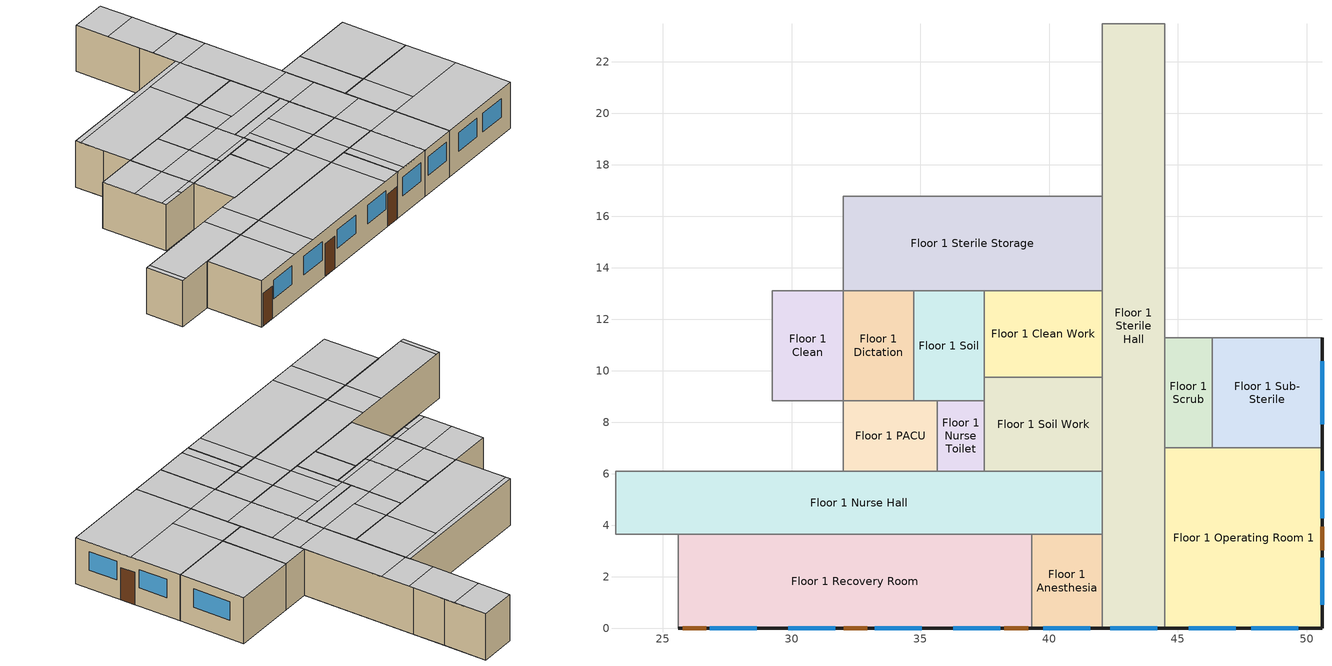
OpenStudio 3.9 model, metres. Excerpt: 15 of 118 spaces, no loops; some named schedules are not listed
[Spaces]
Floor 1 Clean
 floor ground (Foundation F 0.9W/m*K Perim 0.0m Area 11.71m2): 32,13.11 32,8.84 29.26,8.84 29.26,13.11 z0
 wall to Floor 1 Nurse Station: 29.26,8.84 32,8.84 z0:3.05
 wall to Floor 1 Humid: 32,13.11 29.26,13.11 z0:3.05
 wall to Floor 1 Nourishment: 29.26,13.11 29.26,8.84 z0:3.05
 wall to Floor 1 Dictation: 32,8.84 32,13.11 z0:3.05
 ceiling to Floor 2 Exam Hall 2: 30.78,8.84 30.78,9.14 29.26,9.14 29.26,8.84 z3.05
 ceiling to Floor 2 Exam 3: 32,8.84 32,9.14 30.78,9.14 30.78,8.84 z3.05
 ceiling to Floor 2 Reception Hall: 32,9.14 32,10.97 29.26,10.97 29.26,9.14 z3.05
 ceiling to Floor 2 X-Ray: 32,10.97 32,13.11 29.26,13.11 29.26,10.97 z3.05
Floor 1 Operating Room 1
 floor ground (Foundation F 0.9W/m*K Perim 13.11m Area 42.74m2): 50.6,7.01 50.6,0 44.5,0 44.5,7.01 z0
 wall outside: 44.5,0 50.6,0 50.6,7.01 z0:3.05
 wall to Floor 1 Sterile Hall: 44.5,7.01 44.5,0 z0:3.05
 wall to Floor 1 Scrub: 46.33,7.01 44.5,7.01 z0:3.05
 wall to Floor 1 Sub-Sterile: 50.6,7.01 46.33,7.01 z0:3.05
 window: 47.85,0 49.68,0 / 50.6,4.27 50.6,6.1 / 50.6,0.91 50.6,2.74 / 45.42,0 47.24,0 z1.22:2.44
 door: 50.6,3.03 50.6,3.95 z0:2.13
 ceiling to Floor 2 Conference: 50.6,0 50.6,3.66 44.5,3.66 44.5,0 z3.05
 ceiling to Floor 2 Office Hall: 46.33,3.66 46.33,7.01 44.5,7.01 44.5,3.66 z3.05
 ceiling to Floor 2 Office: 50.6,3.66 50.6,7.01 46.33,7.01 46.33,3.66 z3.05
Floor 1 Soil
 floor ground (Foundation F 0.9W/m*K Perim 0.0m Area 11.71m2): 37.49,13.11 37.49,8.84 34.75,8.84 34.75,13.11 z0
 wall to Floor 1 PACU: 34.75,8.84 35.66,8.84 z0:3.05
 wall to Floor 1 Soil Work: 37.49,8.84 37.49,9.75 z0:3.05
 wall to Floor 1 Clean Work: 37.49,9.75 37.49,13.11 z0:3.05
 wall to Floor 1 Nurse Toilet: 35.66,8.84 37.49,8.84 z0:3.05
 wall to Floor 1 Dictation: 34.75,13.11 34.75,8.84 z0:3.05
 wall to Floor 1 Sterile Storage: 37.49,13.11 34.75,13.11 z0:3.05
 ceiling to Floor 2 X-Ray: 37.49,10.97 37.49,13.11 34.75,13.11 34.75,10.97 z3.05
 ceiling to Floor 2 Exam 3: 37.49,8.84 37.49,9.14 34.75,9.14 34.75,8.84 z3.05
 ceiling to Floor 2 Reception Hall: 37.49,9.14 37.49,10.97 34.75,10.97 34.75,9.14 z3.05
Floor 1 Sterile Hall
 floor ground (Foundation F 0.9W/m*K Perim 2.44m Area 57.23m2): 44.5,23.47 44.5,0 42.06,0 42.06,23.47 z0
 wall outside: 42.06,0 44.5,0 z0:3.05
 wall to Floor 1 Clean Work: 42.06,13.11 42.06,9.75 z0:3.05
 wall to Floor 1 Utility Hall: 44.5,23.47 42.06,23.47 z0:3.05
 wall to Floor 1 Nurse Hall: 42.06,6.1 42.06,3.66 z0:3.05
 wall to Floor 1 Operating Room 2: 44.5,11.28 44.5,18.59 z0:3.05
 wall to Floor 1 Utility Room: 44.5,20.73 44.5,23.47 z0:3.05
 wall to Floor 1 Utility Janitor: 44.5,18.59 44.5,20.73 z0:3.05
 wall to Floor 1 Soil Work: 42.06,9.75 42.06,6.1 z0:3.05
 wall to Floor 1 Scrub: 44.5,7.01 44.5,11.28 z0:3.05
 wall to Floor 1 Sterile Storage: 42.06,16.76 42.06,13.11 z0:3.05
 wall to Floor 1 Locker Room Hall: 42.06,19.2 42.06,16.76 z0:3.05
 wall to Floor 1 Anesthesia: 42.06,3.66 42.06,0 z0:3.05
 wall to Floor 1 Operating Room 3: 42.06,23.47 42.06,19.2 z0:3.05
 window: 42.37,0 44.2,0 z1.22:2.44
 ceiling to Floor 2 Work Hall: 44.5,16.46 44.5,18.29 42.06,18.29 42.06,16.46 z3.05
 ceiling to Floor 2 Nurse Station 1: 44.5,18.29 44.5,21.34 42.06,21.34 42.06,18.29 z3.05
 ceiling to Floor 2 Storage 2: 44.5,21.34 44.5,23.47 42.06,23.47 42.06,21.34 z3.05
 ceiling to Floor 2 Conference Toilet: 44.5,3.66 44.5,6.1 42.06,6.1 42.06,3.66 z3.05
 ceiling to Floor 2 Reception Hall: 44.5,9.14 44.5,10.97 42.06,10.97 42.06,9.14 z3.05
 ceiling to Floor 2 Conference: 44.5,0 44.5,3.66 42.06,3.66 42.06,0 z3.05
 ceiling to Floor 2 Lounge: 44.5,6.1 44.5,9.14 42.06,9.14 42.06,6.1 z3.05
 ceiling to Floor 2 Scheduling 1: 44.5,10.97 44.5,16.46 42.06,16.46 42.06,10.97 z3.05
Floor 1 Anesthesia
 floor ground (Foundation F 0.9W/m*K Perim 2.74m Area 10.03m2): 42.06,3.66 42.06,0 39.32,0 39.32,3.66 z0
 wall outside: 39.32,0 42.06,0 z0:3.05
 wall to Floor 1 Nurse Hall: 42.06,3.66 39.32,3.66 z0:3.05
 wall to Floor 1 Recovery Room: 39.32,3.66 39.32,0 z0:3.05
 window: 39.78,0 41.61,0 z1.22:2.44
 ceiling to Floor 2 Exam 4: 42.06,0 42.06,3.66 39.93,3.66 39.93,0 z3.05
 ceiling to Floor 2 Exam Hall 3: 39.93,0 39.93,3.66 39.32,3.66 39.32,0 z3.05
Floor 1 Sterile Storage
 floor ground (Foundation F 0.9W/m*K Perim 0.0m Area 36.79m2): 42.06,16.76 42.06,13.11 32,13.11 32,16.76 z0
 wall to Floor 1 Nurse Janitor: 32,16.76 32,14.94 z0:3.05
 wall to Floor 1 Humid: 32,14.94 32,13.11 z0:3.05
 wall to Floor 1 Locker Room Hall: 42.06,16.76 32,16.76 z0:3.05
 wall to Floor 1 Dictation: 32,13.11 34.75,13.11 z0:3.05
 wall to Floor 1 Clean Work: 37.49,13.11 42.06,13.11 z0:3.05
 ceiling to Floor 2 Scheduling 1: 42.06,13.11 42.06,16.46 39.01,16.46 39.01,13.11 z3.05
 ceiling to Floor 2 Work Hall: 42.06,16.46 42.06,16.76 32,16.76 32,16.46 z3.05
 ceiling to Floor 2 X-Ray: 39.01,13.11 39.01,16.46 32,16.46 32,13.11 z3.05
Floor 1 PACU
 floor ground (Foundation F 0.9W/m*K Perim 0.0m Area 10.03m2): 35.66,8.84 35.66,6.1 32,6.1 32,8.84 z0
 wall to Floor 1 Nurse Toilet: 35.66,6.1 35.66,8.84 z0:3.05
 wall to Floor 1 Nurse Station: 32,8.84 32,6.1 z0:3.05
 wall to Floor 1 Nurse Hall: 32,6.1 35.66,6.1 z0:3.05
 wall to Floor 1 Dictation: 34.75,8.84 32,8.84 z0:3.05
 ceiling to Floor 2 Exam 3: 35.66,6.1 35.66,8.84 32,8.84 32,6.1 z3.05
Floor 1 Scrub
 floor ground (Foundation F 0.9W/m*K Perim 0.0m Area 7.8m2): 46.33,11.28 46.33,7.01 44.5,7.01 44.5,11.28 z0
 wall to Floor 1 Operating Room 2: 46.33,11.28 44.5,11.28 z0:3.05
 wall to Floor 1 Sub-Sterile: 46.33,7.01 46.33,11.28 z0:3.05
 ceiling to Floor 2 Office Hall: 46.33,7.01 46.33,11.28 44.5,11.28 44.5,7.01 z3.05
Floor 1 Sub-Sterile
 floor ground (Foundation F 0.9W/m*K Perim 4.27m Area 18.21m2): 50.6,11.28 50.6,7.01 46.33,7.01 46.33,11.28 z0
 wall outside: 50.6,7.01 50.6,11.28 z0:3.05
 wall to Floor 1 Operating Room 2: 50.6,11.28 46.33,11.28 z0:3.05
 window: 50.6,7.92 50.6,10.36 z1.22:2.44
 ceiling to Floor 2 Office: 50.6,7.01 50.6,11.28 46.33,11.28 46.33,7.01 z3.05
Floor 1 Recovery Room
 floor ground (Foundation F 0.9W/m*K Perim 13.72m Area 50.17m2): 39.32,3.66 39.32,0 25.6,0 25.6,3.66 z0
 wall outside: 25.6,0 39.32,0 z0:3.05
 wall to Floor 1 Step Down: 25.6,3.66 25.6,0 z0:3.05
 wall to Floor 1 Nurse Hall: 39.32,3.66 25.6,3.66 z0:3.05
 window: 26.82,0 28.65,0 / 36.27,0 38.1,0 / 33.22,0 35.05,0 / 29.87,0 31.7,0 z1.22:2.44
 door: 32.03,0 32.95,0 / 25.77,0 26.68,0 / 38.27,0 39.18,0 z0:2.13
 ceiling to Floor 2 Exam Hall 3: 39.32,0 39.32,3.66 38.1,3.66 38.1,0 z3.05
 ceiling to Floor 2 Exam 3: 38.1,0 38.1,3.66 30.78,3.66 30.78,0 z3.05
 ceiling to Floor 2 Exam Hall 2: 30.78,0 30.78,3.66 28.96,3.66 28.96,0 z3.05
 ceiling to Floor 2 Exam 2: 28.96,0 28.96,3.66 25.6,3.66 25.6,0 z3.05
Floor 1 Nurse Toilet
 floor ground (Foundation F 0.9W/m*K Perim 0.0m Area 5.02m2): 37.49,8.84 37.49,6.1 35.66,6.1 35.66,8.84 z0
 wall to Floor 1 Soil Work: 37.49,6.1 37.49,8.84 z0:3.05
 wall to Floor 1 Nurse Hall: 35.66,6.1 37.49,6.1 z0:3.05
 ceiling to Floor 2 Exam 3: 37.49,6.1 37.49,8.84 35.66,8.84 35.66,6.1 z3.05
Floor 1 Clean Work
 floor ground (Foundation F 0.9W/m*K Perim 0.0m Area 15.33m2): 42.06,13.11 42.06,9.75 37.49,9.75 37.49,13.11 z0
 wall to Floor 1 Soil Work: 37.49,9.75 42.06,9.75 z0:3.05
 ceiling to Floor 2 Scheduling 1: 42.06,10.97 42.06,13.11 39.01,13.11 39.01,10.97 z3.05
 ceiling to Floor 2 Reception Hall: 42.06,9.75 42.06,10.97 37.49,10.97 37.49,9.75 z3.05
 ceiling to Floor 2 X-Ray: 39.01,10.97 39.01,13.11 37.49,13.11 37.49,10.97 z3.05
Floor 1 Nurse Hall
 floor ground (Foundation F 0.9W/m*K Perim 0.0m Area 46.08m2): 42.06,6.1 42.06,3.66 23.16,3.66 23.16,6.1 z0
 wall to Floor 1 Soil Work: 42.06,6.1 37.49,6.1 z0:3.05
 wall to Floor 1 Step Down: 23.16,3.66 25.6,3.66 z0:3.05
 wall to Floor 1 Pre-Op Hall: 23.16,6.1 23.16,3.66 z0:3.05
 wall to Floor 1 Nurse Station: 32,6.1 23.16,6.1 z0:3.05
 ceiling to Floor 2 Exam 2: 28.96,3.66 28.96,6.1 23.47,6.1 23.47,3.66 z3.05
 ceiling to Floor 2 Storage 1: 42.06,3.66 42.06,6.1 39.93,6.1 39.93,3.66 z3.05
 ceiling to Floor 2 Exam Hall 1: 23.47,3.66 23.47,6.1 23.16,6.1 23.16,3.66 z3.05
 ceiling to Floor 2 Exam Hall 2: 30.78,3.66 30.78,6.1 28.96,6.1 28.96,3.66 z3.05
 ceiling to Floor 2 Exam 3: 38.1,3.66 38.1,6.1 30.78,6.1 30.78,3.66 z3.05
 ceiling to Floor 2 Exam Hall 3: 39.93,3.66 39.93,6.1 38.1,6.1 38.1,3.66 z3.05
Floor 1 Soil Work
 floor ground (Foundation F 0.9W/m*K Perim 0.0m Area 16.72m2): 42.06,9.75 42.06,6.1 37.49,6.1 37.49,9.75 z0
 ceiling to Floor 2 Reception Hall: 42.06,9.14 42.06,9.75 37.49,9.75 37.49,9.14 z3.05
 ceiling to Floor 2 Dictation: 42.06,6.1 42.06,9.14 39.93,9.14 39.93,6.1 z3.05
 ceiling to Floor 2 Exam Hall 3: 39.93,6.1 39.93,9.14 38.1,9.14 38.1,6.1 z3.05
 ceiling to Floor 2 Exam 3: 38.1,6.1 38.1,9.14 37.49,9.14 37.49,6.1 z3.05
Floor 1 Dictation
 floor ground (Foundation F 0.9W/m*K Perim 0.0m Area 11.71m2): 34.75,13.11 34.75,8.84 32,8.84 32,13.11 z0
 ceiling to Floor 2 Exam 3: 34.75,8.84 34.75,9.14 32,9.14 32,8.84 z3.05
 ceiling to Floor 2 X-Ray: 34.75,10.97 34.75,13.11 32,13.11 32,10.97 z3.05
 ceiling to Floor 2 Reception Hall: 34.75,9.14 34.75,10.97 32,10.97 32,9.14 z3.05
[Site]
New York-John F Kennedy Intl AP_NY_USA: Latitude {deg}=40.65; Longitude {deg}=-73.8; Time Zone {hr}=-5; Elevation {m}=5; Terrain=City
[Building]
-Outpatient-ASHRAE 169-2013-4A created: 2026-10-09 19:30:17 +0000: North Axis {deg}=0; Default Construction Set=90.1-2019 - Outpatient - ASHRAE 169-2013-4A; Standards Number of Stories=3; Standards Number of Above Ground Stories=3; Standards Building Type=Outpatient
[SizingPeriod:DesignDay] Barometric Pressure {Pa}=101241; Rain Indicator=No; Snow Indicator=No; Day of Month=21; Daylight Saving Time Indicator=No; Humidity Condition Type=Wetbulb; Dry-Bulb Temperature Range Modifier Type=DefaultMultipliers
Name | Maximum Dry-Bulb Temperature {C} | Daily Dry-Bulb Temperature Range {deltaC} | Wind Speed {m/s} | Wind Direction {deg} | Month | Day Type | Wetbulb or DewPoint at Maximum Dry-Bulb {C} | Solar Model Indicator | ASHRAE Clear Sky Optical Depth for Beam Irradiance | ASHRAE Clear Sky Optical Depth for Diffuse Irradiance | Sky Clearness
New.York-John.F.Kennedy.Intl.AP_NY_USA Ann Clg .4% Condns DB=>MWB | 32.1 | 7.4 | 5.6 | 230 | 7 | SummerDesignDay | 23.1 | ASHRAETau | 0.541 | 1.8
New.York-John.F.Kennedy.Intl.AP_NY_USA Ann Clg .4% Condns WB=>MDB | 29.1 | 7.4 | 5.6 | 230 | 7 | SummerDesignDay | 25 | ASHRAETau | 0.541 | 1.8
New.York-John.F.Kennedy.Intl.AP_NY_USA Ann Htg 99.6% Condns DB | -10.7 | 0 | 7.5 | 320 | 1 | WinterDesignDay | -10.7 | ASHRAEClearSky |  |  | 0
[ClimateZones]
Climate Zone Institution Name 1=ASHRAE; Climate Zone Document Name 1=ANSI/ASHRAE Standard 169; Climate Zone Document Year 1=2006; Climate Zone Value 1=4A
[Site:WaterMainsTemperature]
Calculation Method=Correlation; Annual Average Outdoor Air Temperature {C}=12.4667; Maximum Difference In Monthly Average Outdoor Air Temperatures {deltaC}=25.2
[Site:GroundTemperature:Shallow]
6, 2.1, 1.1, 2, 7.2, 13.1, 18.7, 22.7, 23.9, 22, 17.5, 11.7
[Site:GroundTemperature:Deep]
11.8, 9, 7.2, 6.7, 7.7, 10.1, 13, 15.9, 17.8, 18.2, 17.1, 14.8
[Site:GroundTemperature:FCfactorMethod]
January Ground Temperature {C}=14; February Ground Temperature {C}=7.3; March Ground Temperature {C}=3.3; April Ground Temperature {C}=1.2; May Ground Temperature {C}=-0.2; June Ground Temperature {C}=5.6; July Ground Temperature {C}=10.9; August Ground Temperature {C}=16.1; September Ground Temperature {C}=21.7; October Ground Temperature {C}=25; November Ground Temperature {C}=24.8; December Ground Temperature {C}=19.9
[Material:NoMass] Thermal Absorptance=0.9; Solar Absorptance=0.7
Name | Roughness | Thermal Resistance {m2-K/W} | Visible Absorptance
CP02 CARPET PAD | VeryRough | 0.21648 | 0.8
Typical Insulation R-14.97 | Smooth | 2.63723 | 0.7
Typical Carpet Pad | Smooth | 0.21648 | 0.8
Typical Insulation R-13.45 | Smooth | 2.368 | 0.7
Typical Insulation R-30.13 | Smooth | 5.30668 | 0.7
Typical Insulation R-1.85 | Smooth | 0.326262 | 0.7
Typical Insulation R-2.38 | Smooth | 0.418404 | 0.7
[Material]
Name | Roughness | Thickness {m} | Conductivity {W/m-K} | Density {kg/m3} | Specific Heat {J/kg-K} | Thermal Absorptance | Solar Absorptance | Visible Absorptance
100mm Normalweight concrete floor | MediumSmooth | 0.1016 | 2.31 | 2322 | 832
G01 13mm gypsum board | Smooth | 0.0127 | 0.16 | 800 | 1090 | 0.9 | 0.7 | 0.5
4 in. Normalweight Concrete Floor | MediumRough | 0.1016 | 2.31 | 2322 | 832 | 0.9 | 0.7 | 0.7
25mm Stucco | Smooth | 0.0254 | 0.72 | 1856 | 840 | 0.9 | 0.7 | 0.7
5/8 in. Gypsum Board | MediumSmooth | 0.0159 | 0.16 | 800 | 1090 | 0.9 | 0.7 | 0.7
Roof Membrane | VeryRough | 0.0095 | 0.16 | 1121.29 | 1460 | 0.9 | 0.7 | 0.7
Metal Roof Surface; F08 Metal surface | Smooth | 0.0008 | 45.28 | 7824 | 500 | 0.9 | 0.7 | 0.7
8 in. Normalweight Concrete Floor | MediumRough | 0.2032 | 2.31 | 2322 | 832 | 0.9 | 0.7 | 0.7
8 in. Concrete Block Basement Wall | MediumRough | 0.2032 | 1.326 | 1842 | 912 | 0.9 | 0.7 | 0.7
G05 25mm wood | MediumSmooth | 0.0254 | 0.15 | 608 | 1630 | 0.9 | 0.5 | 0.5
Std Wood 6inch | MediumSmooth | 0.15 | 0.12 | 540 | 1210 | 0.9 | 0.7 | 0.7
[Construction:FfactorGroundFloor] F-Factor {W/m-K}=0.899982
Name | Area {m2} | PerimeterExposed {m}
Foundation F 0.9W/m*K Perim 0.0m Area 16.72m2 | 16.7225 | 0
Foundation F 0.9W/m*K Perim 0.0m Area 15.33m2 | 15.329 | 0
Foundation F 0.9W/m*K Perim 0.0m Area 46.08m2 | 46.0799 | 0
Foundation F 0.9W/m*K Perim 0.0m Area 5.02m2 | 5.01676 | 0
Foundation F 0.9W/m*K Perim 13.72m Area 50.17m2 | 50.1676 | 13.716
Foundation F 0.9W/m*K Perim 4.27m Area 18.21m2 | 18.209 | 4.2672
Foundation F 0.9W/m*K Perim 0.0m Area 7.8m2 | 7.80386 | 0
Foundation F 0.9W/m*K Perim 13.11m Area 42.74m2 | 42.7354 | 13.1064
Foundation F 0.9W/m*K Perim 0.0m Area 11.71m2 | 11.7058 | 0
Foundation F 0.9W/m*K Perim 0.0m Area 10.03m2 | 10.0335 | 0
Foundation F 0.9W/m*K Perim 2.44m Area 57.23m2 | 57.2283 | 2.4384
Foundation F 0.9W/m*K Perim 0.0m Area 36.79m2 | 36.7896 | 0
Foundation F 0.9W/m*K Perim 2.74m Area 10.03m2 | 10.0335 | 2.7432
[DefaultConstructionSet]
90.1-2019 - Outpatient - ASHRAE 169-2013-4A: Default Exterior Surface Constructions=Default Surface Constructions 1; Default Interior Surface Constructions=Default Surface Constructions 2; Default Ground Contact Surface Constructions=Default Surface Constructions 3; Default Exterior SubSurface Constructions=Default Sub Surface Constructions 1; Default Interior SubSurface Constructions=Default Sub Surface Constructions 2; Interior Partition Construction=Typical Interior Partition
[DefaultSurfaceConstructions]
Name | Floor Construction | Wall Construction | Roof Ceiling Construction
Default Surface Constructions 1 | Typical Insulated Exterior Mass Floor R-17.54 | Typical Insulated Steel Framed Exterior Wall R-15.63 | Typical IEAD Roof R-31.25
Default Surface Constructions 2 | Typical Interior Floor | Typical Interior Wall | Typical Interior Ceiling
Default Surface Constructions 3 | Typical Insulated Carpeted 8in Slab Floor | Typical Insulated Basement Mass Wall
[Construction]
Typical Insulated Exterior Mass Floor R-17.54: Typical Insulation R-14.97, 4 in. Normalweight Concrete Floor, Typical Carpet Pad
Typical Insulated Steel Framed Exterior Wall R-15.63: 25mm Stucco, 5/8 in. Gypsum Board, Typical Insulation R-13.45, 5/8 in. Gypsum Board
Typical IEAD Roof R-31.25: Roof Membrane, Typical Insulation R-30.13, Metal Roof Surface
Typical Interior Floor: 100mm Normalweight concrete floor, CP02 CARPET PAD
Typical Interior Wall: G01 13mm gypsum board, G01 13mm gypsum board
Typical Interior Ceiling: CP02 CARPET PAD, 100mm Normalweight concrete floor
Typical Insulated Carpeted 8in Slab Floor: 8 in. Normalweight Concrete Floor, Typical Carpet Pad
Typical Insulated Basement Mass Wall: 8 in. Concrete Block Basement Wall
U 0.36 SHGC 0.36 Simple Glazing: U 0.36 SHGC 0.36 Simple Glazing
U 0.45 SHGC 0.33 Simple Glazing: U 0.45 SHGC 0.33 Simple Glazing
Typical Insulated Metal Door R-2.7: F08 Metal surface, Typical Insulation R-1.85
U 0.63 SHGC 0.33 Simple Glazing: U 0.63 SHGC 0.33 Simple Glazing
Typical Overhead Door R-3.23: Typical Insulation R-2.38
U 0.5 SHGC 0.4 Simple Glazing: U 0.5 SHGC 0.4 Simple Glazing
Typical Interior Window: Clear 3mm
Typical Interior Door; Typical Interior Partition: G05 25mm wood
InteriorFurnishings: Std Wood 6inch
[DefaultSubSurfaceConstructions]
Name | Fixed Window Construction | Operable Window Construction | Door Construction | Glass Door Construction | Overhead Door Construction | Skylight Construction | Tubular Daylight Dome Construction | Tubular Daylight Diffuser Construction
Default Sub Surface Constructions 1 | U 0.36 SHGC 0.36 Simple Glazing | U 0.45 SHGC 0.33 Simple Glazing | Typical Insulated Metal Door R-2.7 | U 0.63 SHGC 0.33 Simple Glazing | Typical Overhead Door R-3.23 | U 0.5 SHGC 0.4 Simple Glazing | Typical Interior Window | Typical Interior Window
Default Sub Surface Constructions 2 | Typical Interior Window | Typical Interior Window | Typical Interior Door
[WindowMaterial:SimpleGlazingSystem] Visible Transmittance=0.81
Name | U-Factor {W/m2-K} | Solar Heat Gain Coefficient
U 0.36 SHGC 0.36 Simple Glazing | 2.04417 | 0.36
U 0.45 SHGC 0.33 Simple Glazing | 2.55522 | 0.33
U 0.63 SHGC 0.33 Simple Glazing | 3.57731 | 0.33
U 0.5 SHGC 0.4 Simple Glazing | 2.83913 | 0.4
[WindowMaterial:Glazing]
Clear 3mm: Optical Data Type=SpectralAverage; Thickness {m}=0.003; Solar Transmittance at Normal Incidence=0.837; Front Side Solar Reflectance at Normal Incidence=0.075; Back Side Solar Reflectance at Normal Incidence=0.075; Visible Transmittance at Normal Incidence=0.898; Front Side Visible Reflectance at Normal Incidence=0.081; Back Side Visible Reflectance at Normal Incidence=0.081; Infrared Transmittance at Normal Incidence=0; Front Side Infrared Hemispherical Emissivity=0.84; Back Side Infrared Hemispherical Emissivity=0.84; Conductivity {W/m-K}=0.9; Dirt Correction Factor for Solar and Visible Transmittance=1; Solar Diffusing=No
[Space] Building Story=Building Story 1; Part of Total Floor Area=Yes
Name | Space Type | Thermal Zone | Design Specification Outdoor Air Object
Floor 1 Sterile Storage | Outpatient Janitor | Floor 1 Sterile Storage ZN | Outpatient Janitor Ventilation to per-area
Floor 1 Clean | Outpatient CleanWork | Floor 1 Clean ZN | Outpatient CleanWork Ventilation to per-area
Floor 1 Operating Room 1 | Outpatient OR | Floor 1 Operating Room 1 ZN | Outpatient OR Ventilation to per-area
Floor 1 Soil | Outpatient Soil Work | Floor 1 Soil ZN | Outpatient Soil Work Ventilation to per-area
Floor 1 Sterile Hall | Outpatient Hall | Floor 1 Sterile Hall ZN | Outpatient Hall Ventilation to per-area
Floor 1 Anesthesia | Outpatient Anesthesia | Floor 1 Anesthesia ZN | Outpatient Anesthesia Ventilation to per-area
Floor 1 Dictation | Outpatient Office | Floor 1 Dictation ZN | Outpatient Office Ventilation to per-area
Floor 1 PACU | Outpatient PACU | Floor 1 PACU ZN | Outpatient PACU Ventilation to per-area
Floor 1 Scrub | Outpatient Hall | Floor 1 Scrub ZN | Outpatient Hall Ventilation to per-area
Floor 1 Sub-Sterile | Outpatient Hall_infil | Floor 1 Sub-Sterile ZN | Outpatient Hall_infil Ventilation to per-area
Floor 1 Recovery Room | Outpatient PACU | Floor 1 Recovery Room ZN | Outpatient PACU Ventilation to per-area
Floor 1 Nurse Toilet | Outpatient Toilet | Floor 1 Nurse Toilet ZN | Outpatient Toilet Ventilation to per-area
Floor 1 Clean Work | Outpatient CleanWork | Floor 1 Clean Work ZN | Outpatient CleanWork Ventilation to per-area
Floor 1 Nurse Hall | Outpatient Hall | Floor 1 Nurse Hall ZN | Outpatient Hall Ventilation to per-area
Floor 1 Soil Work | Outpatient Soil Work | Floor 1 Soil Work ZN | Outpatient Soil Work Ventilation to per-area
[BuildingStory]
Building Story 1: Nominal Z Coordinate {m}=0
[SpaceType] Standards Building Type=Outpatient
Name | Default Schedule Set | Design Specification Outdoor Air Object | Standards Space Type
Outpatient Anesthesia | Outpatient Anesthesia Schedule Set | Outpatient Anesthesia Ventilation | Anesthesia
Outpatient CleanWork | Outpatient CleanWork Schedule Set | Outpatient CleanWork Ventilation | CleanWork
Outpatient Hall | Outpatient Hall Schedule Set | Outpatient Hall Ventilation | Hall
Outpatient Hall_infil | Outpatient Hall_infil Schedule Set | Outpatient Hall_infil Ventilation | Hall_infil
Outpatient Janitor | Outpatient Janitor Schedule Set | Outpatient Janitor Ventilation | Janitor
Outpatient OR | Outpatient OR Schedule Set | Outpatient OR Ventilation | OR
Outpatient Office | Outpatient Office Schedule Set | Outpatient Office Ventilation | Office
Outpatient PACU | Outpatient PACU Schedule Set | Outpatient PACU Ventilation | PACU
Outpatient Soil Work | Outpatient Soil Work Schedule Set | Outpatient Soil Work Ventilation | Soil Work
Outpatient Toilet | Outpatient Toilet Schedule Set | Outpatient Toilet Ventilation | Toilet
[People:Definition] Number of People Calculation Method=People/Area; Fraction Radiant=0.3; Thermal Comfort Model Type 1=AdaptiveASH55
Name | People per Space Floor Area {person/m2}
Outpatient Anesthesia People Definition; Outpatient CleanWork People Definition; Outpatient OR People Definition; Outpatient PACU People Definition; Outpatient Soil Work People Definition | 0.215493
Outpatient Office People Definition | 0.0538196
[People] Work Efficiency Schedule=Work Efficiency Schedule; Clothing Insulation Schedule=Clothing Schedule; Air Velocity Schedule=Air Velocity Schedule; Multiplier=1
Name | People Definition | Space or SpaceType
Outpatient Anesthesia People | Outpatient Anesthesia People Definition | Outpatient Anesthesia
Outpatient CleanWork People | Outpatient CleanWork People Definition | Outpatient CleanWork
Outpatient Office People | Outpatient Office People Definition | Outpatient Office
Outpatient OR People | Outpatient OR People Definition | Outpatient OR
Outpatient PACU People | Outpatient PACU People Definition | Outpatient PACU
Outpatient Soil Work People | Outpatient Soil Work People Definition | Outpatient Soil Work
[Lights:Definition] Design Level Calculation Method=Watts/Area; Fraction Radiant=0.7; Fraction Visible=0.2; Return Air Fraction=0
Name | Watts per Space Floor Area {W/m2}
Outpatient Anesthesia Lights Definition; Outpatient CleanWork Lights Definition; Outpatient Soil Work Lights Definition | 15.0695
Outpatient Hall Lights Definition; Outpatient Hall_infil Lights Definition | 7.64238
Outpatient Janitor Lights Definition | 4.09029
Outpatient Office Lights Definition | 7.96529
Outpatient OR Lights Definition | 24.3264
Outpatient PACU Lights Definition | 13.4549
Outpatient Toilet Lights Definition | 6.78126
[Lights] Fraction Replaceable=1
Name | Lights Definition | Space or SpaceType
Outpatient Anesthesia Lights | Outpatient Anesthesia Lights Definition | Outpatient Anesthesia
Outpatient CleanWork Lights | Outpatient CleanWork Lights Definition | Outpatient CleanWork
Outpatient Hall Lights | Outpatient Hall Lights Definition | Outpatient Hall
Outpatient Hall_infil Lights | Outpatient Hall_infil Lights Definition | Outpatient Hall_infil
Outpatient Janitor Lights | Outpatient Janitor Lights Definition | Outpatient Janitor
Outpatient Office Lights | Outpatient Office Lights Definition | Outpatient Office
Outpatient OR Lights | Outpatient OR Lights Definition | Outpatient OR
Outpatient PACU Lights | Outpatient PACU Lights Definition | Outpatient PACU
Outpatient Soil Work Lights | Outpatient Soil Work Lights Definition | Outpatient Soil Work
Outpatient Toilet Lights | Outpatient Toilet Lights Definition | Outpatient Toilet
[ElectricEquipment:Definition] Design Level Calculation Method=Watts/Area; Fraction Latent=0; Fraction Radiant=0.5; Fraction Lost=0
Name | Watts per Space Floor Area {W/m2}
Outpatient Anesthesia Elec Equip Definition; Outpatient CleanWork Elec Equip Definition; Outpatient Soil Work Elec Equip Definition | 21.5278
Outpatient Hall Elec Equip Definition; Outpatient Hall_infil Elec Equip Definition; Outpatient Toilet Elec Equip Definition | 4.30556
Outpatient Janitor Elec Equip Definition | 1.07639
Outpatient Office Elec Equip Definition | 11.8403
Outpatient OR Elec Equip Definition | 43.0556
Outpatient PACU Elec Equip Definition | 32.2917
[ElectricEquipment]
Name | Electric Equipment Definition | Space or SpaceType
Outpatient Anesthesia Elec Equip | Outpatient Anesthesia Elec Equip Definition | Outpatient Anesthesia
Outpatient CleanWork Elec Equip | Outpatient CleanWork Elec Equip Definition | Outpatient CleanWork
Outpatient Hall Elec Equip | Outpatient Hall Elec Equip Definition | Outpatient Hall
Outpatient Hall_infil Elec Equip | Outpatient Hall_infil Elec Equip Definition | Outpatient Hall_infil
Outpatient Janitor Elec Equip | Outpatient Janitor Elec Equip Definition | Outpatient Janitor
Outpatient Office Elec Equip | Outpatient Office Elec Equip Definition | Outpatient Office
Outpatient OR Elec Equip | Outpatient OR Elec Equip Definition | Outpatient OR
Outpatient PACU Elec Equip | Outpatient PACU Elec Equip Definition | Outpatient PACU
Outpatient Soil Work Elec Equip | Outpatient Soil Work Elec Equip Definition | Outpatient Soil Work
Outpatient Toilet Elec Equip | Outpatient Toilet Elec Equip Definition | Outpatient Toilet
[DesignSpecification:OutdoorAir]
Name | Outdoor Air Method | Outdoor Air Flow per Floor Area {m3/s-m2} | Outdoor Air Flow per Person {m3/s-person} | Outdoor Air Flow Air Changes per Hour {1/hr} | Outdoor Air Flow Rate {m3/s}
Outpatient Anesthesia Ventilation; Outpatient CleanWork Ventilation; Outpatient Soil Work Ventilation | Sum | 0.001524
Outpatient Hall Ventilation; Outpatient Hall_infil Ventilation | Sum | 0.0003048
Outpatient Janitor Ventilation | Sum | 0.0006096
Outpatient Office Ventilation | Sum | 0.0003048 | 0.00235974
Outpatient OR Ventilation | Sum | 0.00254 | 0.0141584
Outpatient PACU Ventilation | Sum | 0.00270764 | 0.00235974
Outpatient Toilet Ventilation |  | 0 | 0 | 0
Outpatient Anesthesia Ventilation to per-area; Outpatient CleanWork Ventilation to per-area; Outpatient Soil Work Ventilation to per-area | Sum | 0.001524 | 0 | 0 | 0
Outpatient Office Ventilation to per-area | Sum | 0.0004318 | 0 | 0 | 0
Outpatient Hall Ventilation to per-area; Outpatient Hall_infil Ventilation to per-area | Sum | 0.0003048 | 0 | 0 | 0
Outpatient Toilet Ventilation to per-area | Sum | 0 | 0 | 0 | 0
Outpatient Janitor Ventilation to per-area | Sum | 0.0006096 | 0 | 0 | 0
Outpatient OR Ventilation to per-area | Sum | 0.00559105 | 0 | 0 | 0
Outpatient PACU Ventilation to per-area | Sum | 0.00321615 | 0 | 0 | 0
[DefaultScheduleSet] Number of People Schedule=OutPatientHealthCare BLDG_OCC_SCH; People Activity Level Schedule=OutPatientHealthCare ACTIVITY_SCH; Electric Equipment Schedule=OutPatientHealthCare BLDG_EQUIP_SCH_2013
Name | Lighting Schedule | Gas Equipment Schedule
Outpatient Anesthesia Schedule Set; Outpatient CleanWork Schedule Set; Outpatient Toilet Schedule Set | OutPatientHealthCare BLDG_LIGHT_SCH
Outpatient Hall Schedule Set; Outpatient Hall_infil Schedule Set | OutPatientHealthCare BLDG_LIGHT_CORRIDOR_SCH
Outpatient Janitor Schedule Set | OutPatientHealthCare BLDG_LIGHT_STORAGE_SCH_20102013
Outpatient Office Schedule Set | OutPatientHealthCare BLDG_LIGHT_OFFICE_SCH_20102013
Outpatient OR Schedule Set | OutPatientHealthCare BLDG_LIGHT_EXAM_SCH | OutPatientHealthCare BLDG_EQUIP_SCH
Outpatient PACU Schedule Set; Outpatient Soil Work Schedule Set | OutPatientHealthCare BLDG_LIGHT_EXAM_SCH
[ThermostatSetpoint:DualSetpoint]
Name | Heating Setpoint Temperature Schedule | Cooling Setpoint Temperature Schedule
Outpatient Anesthesia Thermostat 1; Outpatient CleanWork Thermostat 1; Outpatient CleanWork Thermostat 2; Outpatient Hall Thermostat 5; Outpatient Toilet Thermostat 3; Outpatient PACU Thermostat 1; Outpatient PACU Thermostat 2; Outpatient Hall Thermostat 8; Outpatient Soil Work Thermostat 1; Outpatient Soil Work Thermostat 3; Outpatient Hall Thermostat 9; Outpatient Hall_infil Thermostat 1 | OutPatientHealthCare HTGSETP_SCH_YES_OPTIMUM | OutPatientHealthCare CLGSETP_SCH_YES_OPTIMUM
Outpatient Office Thermostat 1 | OutPatientHealthCare HTGSETP_SCH_YES_OPTIMUM - occupant standby mode | OutPatientHealthCare CLGSETP_SCH_YES_OPTIMUM - occupant standby mode
Outpatient OR Thermostat 1 | OutPatientHealthCare OR_HTGSETP_SCH | OutPatientHealthCare OR_CLGSETP_SCH
Outpatient Janitor Thermostat 2 | OutPatientHealthCare HTGSETP_SCH_YES_OPTIMUM | OutPatientHealthCare CLGSETP_SCH_NO_SETBACK
[GasEquipment:Definition]
Outpatient OR Gas Equip Definition: Design Level Calculation Method=Watts/Area; Watts per Space Floor Area {W/m2}=75.3001; Fraction Latent=0; Fraction Radiant=0; Fraction Lost=0.5
[GasEquipment]
Outpatient OR Gas Equip: Gas Equipment Definition=Outpatient OR Gas Equip Definition; Space or SpaceType=Outpatient OR
[SpaceInfiltration:DesignFlowRate] Design Flow Rate Calculation Method=Flow/ExteriorArea; Flow per Exterior Surface Area {m3/s-m2}=0.000570329; Velocity Term Coefficient=0
Name | Space or SpaceType | Schedule | Constant Term Coefficient | Temperature Term Coefficient | Velocity Squared Term Coefficient
Floor 1 Recovery Room HVAC On Infiltration | Floor 1 Recovery Room | Infiltration HVAC On Schedule | -0.0461 | 0.0053 | 0.0311
Floor 1 Recovery Room HVAC Off Infiltration | Floor 1 Recovery Room | Infiltration HVAC Off Schedule | 0 | 0.0174 | 0.0341
Floor 1 Sub-Sterile HVAC On Infiltration | Floor 1 Sub-Sterile | Infiltration HVAC On Schedule | -0.0461 | 0.0053 | 0.0311
Floor 1 Sub-Sterile HVAC Off Infiltration | Floor 1 Sub-Sterile | Infiltration HVAC Off Schedule | 0 | 0.0174 | 0.0341
Floor 1 Operating Room 1 HVAC On Infiltration | Floor 1 Operating Room 1 | Infiltration HVAC On Schedule | -0.0461 | 0.0053 | 0.0311
Floor 1 Operating Room 1 HVAC Off Infiltration | Floor 1 Operating Room 1 | Infiltration HVAC Off Schedule | 0 | 0.0174 | 0.0341
Floor 1 Sterile Hall HVAC On Infiltration | Floor 1 Sterile Hall | Infiltration HVAC On Schedule | -0.0461 | 0.0053 | 0.0311
Floor 1 Sterile Hall HVAC Off Infiltration | Floor 1 Sterile Hall | Infiltration HVAC Off Schedule | 0 | 0.0174 | 0.0341
Floor 1 Anesthesia HVAC On Infiltration | Floor 1 Anesthesia | Infiltration HVAC On Schedule | -0.0461 | 0.0053 | 0.0311
Floor 1 Anesthesia HVAC Off Infiltration | Floor 1 Anesthesia | Infiltration HVAC Off Schedule | 0 | 0.0174 | 0.0341
[ThermalZone] Use Ideal Air Loads=No
Floor 1 Anesthesia ZN: Thermostat=Outpatient Anesthesia Thermostat 1
Floor 1 Clean ZN: Thermostat=Outpatient CleanWork Thermostat 1
Floor 1 Clean Work ZN: Thermostat=Outpatient CleanWork Thermostat 2
Floor 1 Dictation ZN: Thermostat=Outpatient Office Thermostat 1
Floor 1 Nurse Hall ZN: Thermostat=Outpatient Hall Thermostat 5
Floor 1 Nurse Toilet ZN: Thermostat=Outpatient Toilet Thermostat 3
Floor 1 Operating Room 1 ZN: Thermostat=Outpatient OR Thermostat 1; Primary Daylighting Control=Floor 1 Operating Room 1 Daylt Sensor 1; Fraction of Zone Controlled by Primary Daylighting Control=0.609; Secondary Daylighting Control=Floor 1 Operating Room 1 Daylt Sensor 2; Fraction of Zone Controlled by Secondary Daylighting Control=0.33; Humidistat=Zone Control Humidistat 1
Floor 1 PACU ZN: Thermostat=Outpatient PACU Thermostat 1
Floor 1 Recovery Room ZN: Thermostat=Outpatient PACU Thermostat 2; Primary Daylighting Control=Floor 1 Recovery Room Daylt Sensor 1; Fraction of Zone Controlled by Primary Daylighting Control=0.667; Secondary Daylighting Control=Floor 1 Recovery Room Daylt Sensor 2; Fraction of Zone Controlled by Secondary Daylighting Control=0.332
Floor 1 Scrub ZN: Thermostat=Outpatient Hall Thermostat 8
Floor 1 Soil ZN: Thermostat=Outpatient Soil Work Thermostat 1
Floor 1 Soil Work ZN: Thermostat=Outpatient Soil Work Thermostat 3
Floor 1 Sterile Hall ZN: Thermostat=Outpatient Hall Thermostat 9
Floor 1 Sterile Storage ZN: Thermostat=Outpatient Janitor Thermostat 2
Floor 1 Sub-Sterile ZN: Thermostat=Outpatient Hall_infil Thermostat 1
[ZoneControl:Humidistat]
Zone Control Humidistat 1: Humidifying Relative Humidity Setpoint Schedule=OutPatientHealthCare MinRelHumSetSch; Dehumidifying Relative Humidity Setpoint Schedule=OutPatientHealthCare MaxRelHumSetSch
[InternalMass:Definition]
Internal Mass Definition 1: Construction=InteriorFurnishings; Design Level Calculation Method=SurfaceArea/Area; Surface Area per Space Floor Area=2
[InternalMass] Internal Mass Definition=Internal Mass Definition 1; Multiplier=1
Name | Space or SpaceType
Floor 1 Soil Work Mass | Floor 1 Soil Work
Floor 1 Clean Work Mass | Floor 1 Clean Work
Floor 1 Nurse Hall Mass | Floor 1 Nurse Hall
Floor 1 Nurse Toilet Mass | Floor 1 Nurse Toilet
Floor 1 Recovery Room Mass | Floor 1 Recovery Room
Floor 1 Sub-Sterile Mass | Floor 1 Sub-Sterile
Floor 1 Scrub Mass | Floor 1 Scrub
Floor 1 Operating Room 1 Mass | Floor 1 Operating Room 1
Floor 1 Soil Mass | Floor 1 Soil
Floor 1 PACU Mass | Floor 1 PACU
Floor 1 Sterile Hall Mass | Floor 1 Sterile Hall
Floor 1 Sterile Storage Mass | Floor 1 Sterile Storage
Floor 1 Clean Mass | Floor 1 Clean
Floor 1 Anesthesia Mass | Floor 1 Anesthesia
Floor 1 Dictation Mass | Floor 1 Dictation
[Exterior:Lights:Definition]
Name | Design Level {W}
Occ Sensing Exterior Lights Def | 5548.2
NonDimming Exterior Lights Def | 173.8
[Exterior:Lights] Control Option=AstronomicalClock
Name | Exterior Lights Definition | Schedule
Occ Sensing Exterior Lights Def | Occ Sensing Exterior Lights Def | OutPatientHealthCare Exterior_lighting_schedule_b_2016
NonDimming Exterior Lights Def | NonDimming Exterior Lights Def | OutPatientHealthCare Exterior_lighting_schedule_a
[Daylighting:Control] Position Z-Coordinate {m}=0.762; Illuminance Setpoint {lux}=375; Minimum Input Power Fraction for Continuous Dimming Control=0.2; Minimum Light Output Fraction for Continuous Dimming Control=0.2; Probability Lighting will be Reset When Needed in Manual Stepped Control=1; Maximum Allowable Discomfort Glare Index=22
Name | Space | Position X-Coordinate {m} | Position Y-Coordinate {m}
Floor 1 Operating Room 1 Daylt Sensor 1 | Floor 1 Operating Room 1 | 1.524 | 1.609344
Floor 1 Operating Room 1 Daylt Sensor 2 | Floor 1 Operating Room 1 | 1.524 | 3.243072
Floor 1 Recovery Room Daylt Sensor 1 | Floor 1 Recovery Room | 16.764 | 1.609344
Floor 1 Recovery Room Daylt Sensor 2 | Floor 1 Recovery Room | 16.764 | 3.243072
[Schedule:Ruleset]
Name | Default Day Schedule | Summer Design Day Schedule | Winter Design Day Schedule
Clothing Schedule | Clothing Schedule Default Winter Clothes
Air Velocity Schedule | Air Velocity Schedule Default
Work Efficiency Schedule | Work Efficiency Schedule Default
OutPatientHealthCare BLDG_OCC_SCH | OutPatientHealthCare BLDG_OCC_SCH Default | OutPatientHealthCare BLDG_OCC_SCH Summer Design Day | OutPatientHealthCare BLDG_OCC_SCH Winter Design Day
OutPatientHealthCare ACTIVITY_SCH | OutPatientHealthCare ACTIVITY_SCH Default | OutPatientHealthCare ACTIVITY_SCH Summer Design Day | OutPatientHealthCare ACTIVITY_SCH Winter Design Day
OutPatientHealthCare BLDG_LIGHT_SCH | OutPatientHealthCare BLDG_LIGHT_SCH Default | OutPatientHealthCare BLDG_LIGHT_SCH Summer Design Day | OutPatientHealthCare BLDG_LIGHT_SCH Winter Design Day
OutPatientHealthCare BLDG_EQUIP_SCH_2013 | OutPatientHealthCare BLDG_EQUIP_SCH_2013 Default | OutPatientHealthCare BLDG_EQUIP_SCH_2013 Summer Design Day | OutPatientHealthCare BLDG_EQUIP_SCH_2013 Winter Design Day
OutPatientHealthCare HTGSETP_SCH_YES_OPTIMUM | OutPatientHealthCare HTGSETP_SCH_YES_OPTIMUM Default | OutPatientHealthCare HTGSETP_SCH_YES_OPTIMUM Summer Design Day | OutPatientHealthCare HTGSETP_SCH_YES_OPTIMUM Winter Design Day
OutPatientHealthCare CLGSETP_SCH_YES_OPTIMUM | OutPatientHealthCare CLGSETP_SCH_YES_OPTIMUM Default | OutPatientHealthCare CLGSETP_SCH_YES_OPTIMUM Summer Design Day | OutPatientHealthCare CLGSETP_SCH_YES_OPTIMUM Winter Design Day
OutPatientHealthCare BLDG_LIGHT_EXAM_SCH | OutPatientHealthCare BLDG_LIGHT_EXAM_SCH Default | OutPatientHealthCare BLDG_LIGHT_EXAM_SCH Summer Design Day | OutPatientHealthCare BLDG_LIGHT_EXAM_SCH Winter Design Day
OutPatientHealthCare BLDG_LIGHT_CORRIDOR_SCH | OutPatientHealthCare BLDG_LIGHT_CORRIDOR_SCH Default | OutPatientHealthCare BLDG_LIGHT_CORRIDOR_SCH Summer Design Day | OutPatientHealthCare BLDG_LIGHT_CORRIDOR_SCH Winter Design Day
OutPatientHealthCare BLDG_LIGHT_STORAGE_SCH_20102013 | OutPatientHealthCare BLDG_LIGHT_STORAGE_SCH_20102013 Default | OutPatientHealthCare BLDG_LIGHT_STORAGE_SCH_20102013 Summer Design Day | OutPatientHealthCare BLDG_LIGHT_STORAGE_SCH_20102013 Winter Design Day
OutPatientHealthCare CLGSETP_SCH_NO_SETBACK | OutPatientHealthCare CLGSETP_SCH_NO_SETBACK Default | OutPatientHealthCare CLGSETP_SCH_NO_SETBACK Summer Design Day | OutPatientHealthCare CLGSETP_SCH_NO_SETBACK Winter Design Day
OutPatientHealthCare BLDG_LIGHT_OFFICE_SCH_20102013 | OutPatientHealthCare BLDG_LIGHT_OFFICE_SCH_20102013 Default | OutPatientHealthCare BLDG_LIGHT_OFFICE_SCH_20102013 Summer Design Day | OutPatientHealthCare BLDG_LIGHT_OFFICE_SCH_20102013 Winter Design Day
OutPatientHealthCare BLDG_EQUIP_SCH | OutPatientHealthCare BLDG_EQUIP_SCH Default | OutPatientHealthCare BLDG_EQUIP_SCH Summer Design Day | OutPatientHealthCare BLDG_EQUIP_SCH Winter Design Day
OutPatientHealthCare OR_HTGSETP_SCH | OutPatientHealthCare OR_HTGSETP_SCH Default | OutPatientHealthCare OR_HTGSETP_SCH Summer Design Day | OutPatientHealthCare OR_HTGSETP_SCH Winter Design Day
OutPatientHealthCare OR_CLGSETP_SCH | OutPatientHealthCare OR_CLGSETP_SCH Default | OutPatientHealthCare OR_CLGSETP_SCH Summer Design Day | OutPatientHealthCare OR_CLGSETP_SCH Winter Design Day
OutPatientHealthCare HTGSETP_SCH_YES_OPTIMUM - occupant standby mode | OutPatientHealthCare HTGSETP_SCH_YES_OPTIMUM Default 1 | OutPatientHealthCare HTGSETP_SCH_YES_OPTIMUM Summer Design Day 1 | OutPatientHealthCare HTGSETP_SCH_YES_OPTIMUM Winter Design Day 1
OutPatientHealthCare CLGSETP_SCH_YES_OPTIMUM - occupant standby mode | OutPatientHealthCare CLGSETP_SCH_YES_OPTIMUM Default 1 | OutPatientHealthCare CLGSETP_SCH_YES_OPTIMUM Summer Design Day 1 | OutPatientHealthCare CLGSETP_SCH_YES_OPTIMUM Winter Design Day 1
OutPatientHealthCare MinRelHumSetSch | OutPatientHealthCare MinRelHumSetSch Default | OutPatientHealthCare MinRelHumSetSch Summer Design Day | OutPatientHealthCare MinRelHumSetSch Winter Design Day
OutPatientHealthCare MaxRelHumSetSch | OutPatientHealthCare MaxRelHumSetSch Default | OutPatientHealthCare MaxRelHumSetSch Summer Design Day | OutPatientHealthCare MaxRelHumSetSch Winter Design Day
OutPatientHealthCare Exterior_lighting_schedule_b_2016 | OutPatientHealthCare Exterior_lighting_schedule_b_2016 Default | OutPatientHealthCare Exterior_lighting_schedule_b_2016 Summer Design Day | OutPatientHealthCare Exterior_lighting_schedule_b_2016 Winter Design Day
OutPatientHealthCare Exterior_lighting_schedule_a | OutPatientHealthCare Exterior_lighting_schedule_a Default | OutPatientHealthCare Exterior_lighting_schedule_a Summer Design Day | OutPatientHealthCare Exterior_lighting_schedule_a Winter Design Day
Infiltration HVAC On Schedule | OutPatientHealthCare HVACOperationSchd Default 1 | OutPatientHealthCare HVACOperationSchd Summer Design Day 1 | OutPatientHealthCare HVACOperationSchd Winter Design Day 1
Infiltration HVAC Off Schedule | OutPatientHealthCare HVACOperationSchd Default inverted | OutPatientHealthCare HVACOperationSchd Summer Design Day inverted 1 | OutPatientHealthCare HVACOperationSchd Winter Design Day inverted 1
[Schedule:Day]
Clothing Schedule Default Winter Clothes: 24, 0, 1
Air Velocity Schedule Default: 24, 0, 0.2
Work Efficiency Schedule Default; OutPatientHealthCare HVACOperationSchd Default inverted; OutPatientHealthCare HVACOperationSchd Summer Design Day inverted 1; OutPatientHealthCare HVACOperationSchd Winter Design Day inverted 1: 24, 0, 0
OutPatientHealthCare BLDG_OCC_SCH Default: No, 8, 0, 0, 17, 0, 0.05, 24, 0, 0
OutPatientHealthCare BLDG_OCC_SCH Summer Design Day: No, 4, 0, 0.05, 6, 0, 0.2, 7, 0, 0.5, 18, 0, 0.9, 20, 0, 0.5, 22, 0, 0.2, 24, 0, 0.05
OutPatientHealthCare BLDG_OCC_SCH Winter Design Day: No, 7, 0, 0.05, 9, 0, 0.2, 15, 0, 0.3, 20, 0, 0.2, 24, 0, 0.05
OutPatientHealthCare ACTIVITY_SCH Default; OutPatientHealthCare ACTIVITY_SCH Winter Design Day; OutPatientHealthCare ACTIVITY_SCH Summer Design Day: No, 24, 0, 120
OutPatientHealthCare BLDG_LIGHT_SCH Default; OutPatientHealthCare BLDG_LIGHT_EXAM_SCH Default; OutPatientHealthCare BLDG_LIGHT_CORRIDOR_SCH Default: No, 8, 0, 0.05, 17, 0, 0.1, 24, 0, 0.05
OutPatientHealthCare BLDG_LIGHT_SCH Summer Design Day; OutPatientHealthCare BLDG_LIGHT_EXAM_SCH Summer Design Day; OutPatientHealthCare BLDG_LIGHT_CORRIDOR_SCH Summer Design Day; OutPatientHealthCare BLDG_LIGHT_STORAGE_SCH_20102013 Summer Design Day; OutPatientHealthCare BLDG_LIGHT_OFFICE_SCH_20102013 Summer Design Day: No, 4, 0, 0.1, 6, 0, 0.3, 7, 0, 0.6, 18, 0, 0.9, 20, 0, 0.6, 22, 0, 0.3, 24, 0, 0.1
OutPatientHealthCare BLDG_LIGHT_SCH Winter Design Day; OutPatientHealthCare BLDG_LIGHT_EXAM_SCH Winter Design Day; OutPatientHealthCare BLDG_LIGHT_CORRIDOR_SCH Winter Design Day; OutPatientHealthCare BLDG_LIGHT_STORAGE_SCH_20102013 Winter Design Day; OutPatientHealthCare BLDG_LIGHT_OFFICE_SCH_20102013 Winter Design Day: No, 7, 0, 0.1, 9, 0, 0.3, 15, 0, 0.4, 20, 0, 0.3, 24, 0, 0.1
OutPatientHealthCare BLDG_EQUIP_SCH_2013 Default: No, 8, 0, 0.297138, 17, 0, 0.49523, 24, 0, 0.297138
OutPatientHealthCare BLDG_EQUIP_SCH_2013 Summer Design Day; OutPatientHealthCare BLDG_EQUIP_SCH Summer Design Day; OutPatientHealthCare BLDG_EQUIP_SCH SmrDsn|Wkdy Day: No, 4, 0, 0.3, 6, 0, 0.5, 18, 0, 1, 20, 0, 0.5, 24, 0, 0.3
OutPatientHealthCare BLDG_EQUIP_SCH_2013 Winter Design Day; OutPatientHealthCare BLDG_EQUIP_SCH Winter Design Day; OutPatientHealthCare BLDG_EQUIP_SCH WntrDsn|Sat Day: No, 7, 0, 0.3, 9, 0, 0.5, 15, 0, 0.8, 20, 0, 0.5, 24, 0, 0.3
OutPatientHealthCare HTGSETP_SCH_YES_OPTIMUM Default; OutPatientHealthCare OR_HTGSETP_SCH Default; OutPatientHealthCare OR_HTGSETP_SCH Winter Design Day; OutPatientHealthCare OR_HTGSETP_SCH Summer Design Day: No, 24, 0, 18.3
OutPatientHealthCare HTGSETP_SCH_YES_OPTIMUM Summer Design Day; OutPatientHealthCare HTGSETP_SCH_YES_OPTIMUM Summer Design Day 1: No, 5, 0, 18.3, 18, 0, 21.1, 24, 0, 18.3
OutPatientHealthCare HTGSETP_SCH_YES_OPTIMUM Winter Design Day; OutPatientHealthCare HTGSETP_SCH_YES_OPTIMUM Winter Design Day 1: No, 7, 0, 18.3, 15, 0, 21.1, 24, 0, 18.3
OutPatientHealthCare CLGSETP_SCH_YES_OPTIMUM Default: No, 24, 0, 25
OutPatientHealthCare CLGSETP_SCH_YES_OPTIMUM Summer Design Day; OutPatientHealthCare CLGSETP_SCH_NO_SETBACK Summer Design Day; OutPatientHealthCare CLGSETP_SCH_YES_OPTIMUM Summer Design Day 1: No, 5, 0, 25, 18, 0, 22.2, 24, 0, 25
OutPatientHealthCare CLGSETP_SCH_YES_OPTIMUM Winter Design Day; OutPatientHealthCare CLGSETP_SCH_NO_SETBACK Winter Design Day; OutPatientHealthCare CLGSETP_SCH_YES_OPTIMUM Winter Design Day 1: No, 7, 0, 25, 15, 0, 22.2, 24, 0, 25
OutPatientHealthCare BLDG_LIGHT_STORAGE_SCH_20102013 Default: No, 8, 0, 0.033565, 17, 0, 0.06713, 24, 0, 0.033565
OutPatientHealthCare CLGSETP_SCH_NO_SETBACK Default: No, 24, 0, 22.2
OutPatientHealthCare BLDG_LIGHT_OFFICE_SCH_20102013 Default: No, 8, 0, 0.05, 17, 0, 0.08591, 24, 0, 0.05
OutPatientHealthCare BLDG_EQUIP_SCH Default: No, 8, 0, 0.3, 17, 0, 0.5, 24, 0, 0.3
OutPatientHealthCare OR_CLGSETP_SCH Default; OutPatientHealthCare OR_CLGSETP_SCH Winter Design Day; OutPatientHealthCare OR_CLGSETP_SCH Summer Design Day: No, 6, 0, 22.2, 17, 0, 18.3, 24, 0, 22.2
OutPatientHealthCare HTGSETP_SCH_YES_OPTIMUM Default 1: No, 12, 0, 18.3, 13, 0, 17.7444, 24, 0, 18.3
OutPatientHealthCare CLGSETP_SCH_YES_OPTIMUM Default 1: No, 12, 0, 25, 13, 0, 25.5556, 24, 0, 25
OutPatientHealthCare MinRelHumSetSch Default; OutPatientHealthCare MinRelHumSetSch Winter Design Day; OutPatientHealthCare MinRelHumSetSch Summer Design Day: No, 24, 0, 40
OutPatientHealthCare MaxRelHumSetSch Default; OutPatientHealthCare MaxRelHumSetSch Winter Design Day; OutPatientHealthCare MaxRelHumSetSch Summer Design Day: No, 24, 0, 60
OutPatientHealthCare Exterior_lighting_schedule_b_2016 Default; OutPatientHealthCare Exterior_lighting_schedule_b_2016 Winter Design Day; OutPatientHealthCare Exterior_lighting_schedule_b_2016 Summer Design Day: No, 6, 0, 0.5, 24, 0, 1
OutPatientHealthCare Exterior_lighting_schedule_a Default; OutPatientHealthCare Exterior_lighting_schedule_a Winter Design Day; OutPatientHealthCare Exterior_lighting_schedule_a Summer Design Day: No, 6, 0, 0, 24, 0, 1
OutPatientHealthCare HVACOperationSchd Default 1; OutPatientHealthCare HVACOperationSchd Summer Design Day 1; OutPatientHealthCare HVACOperationSchd Winter Design Day 1: No, 24, 0, 1
[Schedule:Rule] Date Specification Type=DateRange; Start Day=1
Name | Schedule Ruleset | Rule Order | Day Schedule | Start Month | End Month | End Day | Apply Monday | Apply Tuesday | Apply Wednesday | Apply Thursday | Apply Friday | Apply Saturday
Schedule Rule 1 | Clothing Schedule | 0 | Clothing Schedule Summer Clothes | 5 | 9 | 30
Schedule Rule 2 | OutPatientHealthCare BLDG_OCC_SCH | 1 | OutPatientHealthCare BLDG_OCC_SCH SmrDsn|Wkdy Day | 1 | 12 | 31 | Yes | Yes | Yes | Yes | Yes
Schedule Rule 3 | OutPatientHealthCare BLDG_OCC_SCH | 0 | OutPatientHealthCare BLDG_OCC_SCH WntrDsn|Sat Day | 1 | 12 | 31 |  |  |  |  |  | Yes
Schedule Rule 4 | OutPatientHealthCare BLDG_LIGHT_SCH | 1 | OutPatientHealthCare BLDG_LIGHT_SCH SmrDsn|Wkdy Day | 1 | 12 | 31 | Yes | Yes | Yes | Yes | Yes
Schedule Rule 5 | OutPatientHealthCare BLDG_LIGHT_SCH | 0 | OutPatientHealthCare BLDG_LIGHT_SCH WntrDsn|Sat Day | 1 | 12 | 31 |  |  |  |  |  | Yes
Schedule Rule 6 | OutPatientHealthCare BLDG_EQUIP_SCH_2013 | 1 | OutPatientHealthCare BLDG_EQUIP_SCH_2013 Sat Day | 1 | 12 | 31 |  |  |  |  |  | Yes
Schedule Rule 7 | OutPatientHealthCare BLDG_EQUIP_SCH_2013 | 0 | OutPatientHealthCare BLDG_EQUIP_SCH_2013 Wkdy Day | 1 | 12 | 31 | Yes | Yes | Yes | Yes | Yes
Schedule Rule 8 | OutPatientHealthCare HTGSETP_SCH_YES_OPTIMUM | 1 | OutPatientHealthCare HTGSETP_SCH_YES_OPTIMUM Sat Day | 1 | 12 | 31 |  |  |  |  |  | Yes
Schedule Rule 9 | OutPatientHealthCare HTGSETP_SCH_YES_OPTIMUM | 0 | OutPatientHealthCare HTGSETP_SCH_YES_OPTIMUM Wkdy Day | 1 | 12 | 31 | Yes | Yes | Yes | Yes | Yes
Schedule Rule 10 | OutPatientHealthCare CLGSETP_SCH_YES_OPTIMUM | 1 | OutPatientHealthCare CLGSETP_SCH_YES_OPTIMUM Sat Day | 1 | 12 | 31 |  |  |  |  |  | Yes
Schedule Rule 11 | OutPatientHealthCare CLGSETP_SCH_YES_OPTIMUM | 0 | OutPatientHealthCare CLGSETP_SCH_YES_OPTIMUM Wkdy Day | 1 | 12 | 31 | Yes | Yes | Yes | Yes | Yes
Schedule Rule 18 | OutPatientHealthCare BLDG_LIGHT_EXAM_SCH | 1 | OutPatientHealthCare BLDG_LIGHT_EXAM_SCH SmrDsn|Wkdy Day | 1 | 12 | 31 | Yes | Yes | Yes | Yes | Yes
Schedule Rule 19 | OutPatientHealthCare BLDG_LIGHT_EXAM_SCH | 0 | OutPatientHealthCare BLDG_LIGHT_EXAM_SCH WntrDsn|Sat Day | 1 | 12 | 31 |  |  |  |  |  | Yes
Schedule Rule 20 | OutPatientHealthCare BLDG_LIGHT_CORRIDOR_SCH | 1 | OutPatientHealthCare BLDG_LIGHT_CORRIDOR_SCH SmrDsn|Wkdy Day | 1 | 12 | 31 | Yes | Yes | Yes | Yes | Yes
Schedule Rule 21 | OutPatientHealthCare BLDG_LIGHT_CORRIDOR_SCH | 0 | OutPatientHealthCare BLDG_LIGHT_CORRIDOR_SCH WntrDsn|Sat Day | 1 | 12 | 31 |  |  |  |  |  | Yes
Schedule Rule 22 | OutPatientHealthCare BLDG_LIGHT_STORAGE_SCH_20102013 | 1 | OutPatientHealthCare BLDG_LIGHT_STORAGE_SCH_20102013 Sat Day | 1 | 12 | 31 |  |  |  |  |  | Yes
Schedule Rule 23 | OutPatientHealthCare BLDG_LIGHT_STORAGE_SCH_20102013 | 0 | OutPatientHealthCare BLDG_LIGHT_STORAGE_SCH_20102013 Wkdy Day | 1 | 12 | 31 | Yes | Yes | Yes | Yes | Yes
Schedule Rule 24 | OutPatientHealthCare CLGSETP_SCH_NO_SETBACK | 0 | OutPatientHealthCare CLGSETP_SCH_NO_SETBACK Default|Wkdy Day | 1 | 12 | 31 | Yes | Yes | Yes | Yes | Yes
Schedule Rule 25 | OutPatientHealthCare BLDG_LIGHT_OFFICE_SCH_20102013 | 1 | OutPatientHealthCare BLDG_LIGHT_OFFICE_SCH_20102013 Sat Day | 1 | 12 | 31 |  |  |  |  |  | Yes
Schedule Rule 27 | OutPatientHealthCare BLDG_EQUIP_SCH | 1 | OutPatientHealthCare BLDG_EQUIP_SCH SmrDsn|Wkdy Day | 1 | 12 | 31 | Yes | Yes | Yes | Yes | Yes
Schedule Rule 28 | OutPatientHealthCare BLDG_EQUIP_SCH | 0 | OutPatientHealthCare BLDG_EQUIP_SCH WntrDsn|Sat Day | 1 | 12 | 31 |  |  |  |  |  | Yes
Schedule Rule 29 | OutPatientHealthCare HTGSETP_SCH_YES_OPTIMUM - occupant standby mode | 0 | OutPatientHealthCare HTGSETP_SCH_YES_OPTIMUM Wkdy Day 1 | 1 | 12 | 31 | Yes | Yes | Yes | Yes | Yes
Schedule Rule 30 | OutPatientHealthCare HTGSETP_SCH_YES_OPTIMUM - occupant standby mode | 1 | OutPatientHealthCare HTGSETP_SCH_YES_OPTIMUM Sat Day 1 | 1 | 12 | 31 |  |  |  |  |  | Yes
Schedule Rule 31 | OutPatientHealthCare CLGSETP_SCH_YES_OPTIMUM - occupant standby mode | 0 | OutPatientHealthCare CLGSETP_SCH_YES_OPTIMUM Wkdy Day 1 | 1 | 12 | 31 | Yes | Yes | Yes | Yes | Yes
Schedule Rule 32 | OutPatientHealthCare CLGSETP_SCH_YES_OPTIMUM - occupant standby mode | 1 | OutPatientHealthCare CLGSETP_SCH_YES_OPTIMUM Sat Day 1 | 1 | 12 | 31 |  |  |  |  |  | Yes
